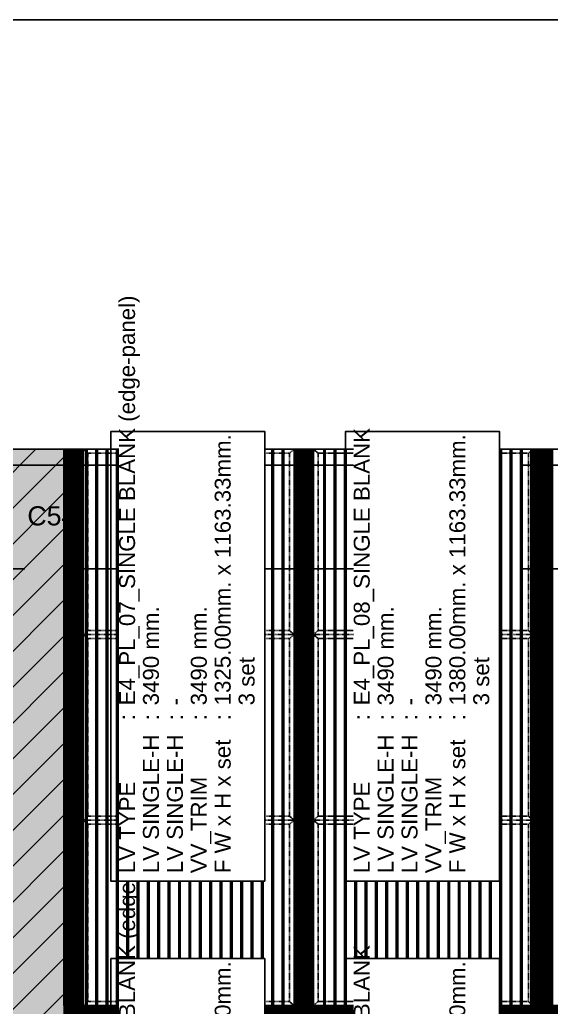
# Model space of a CAD drawing. Header units: millimetres. Extents: x -4391136 to -1798569, y -886572 to -291056.
# Drawn here: x -2365074 to -2361739, y -384490 to -378298 of the extents above; entities that cross this region are included whole.
import ezdxf
from ezdxf.enums import TextEntityAlignment as Align

# ---------------------------------------------------------------- set-up
doc = ezdxf.new("R2010")
doc.units = ezdxf.units.MM
doc.set_wipeout_variables(frame=1)
for name, pattern in [('ACM_Grid2', [9, 6, -1, 1, -1]), ('HIDDEN', [0.375, 0.25, -0.125]), ('HIDDEN2', [4.7625, 3.175, -1.5875]), ('TA_GL_005.00000', [13.75, 5, -1.25, 1.25, -1.25, 5]), ('TA_HL_001.00000', [6.5, 3.55, -2.95]), ('Xref-LOUVER-E1-E4$0$HIDDEN2', [4.7625, 3.175, -1.5875])]:
    doc.linetypes.add(name, pattern=pattern)
for name, color, linetype in [('000 - 0_SYM_DWG_GRIDLINE_MAIN_COLOR_251', 7, 'Continuous'), ('000 - CONCRETE_COL_HATCH_', 7, 'Continuous'), ('000 - CONCRETE_PRECAST_MAIN_COLOR_1', 7, 'Continuous'), ('000 - CONCRETE_PRECAST_WIPEOUT_', 7, 'Continuous'), ('010 - ASPG_EXTR_MAIN_COLOR_2', 7, 'Continuous'), ('010 - ASPG_EXTR_WIPEOUT_', 7, 'Continuous'), ('010 - ASPG_FRAMING_MAIN_COLOR_1', 7, 'Continuous'), ('010 - ASPG_FRAMING_SUB_COLOR_2', 7, 'Continuous'), ('_[-125x65x6x8', 7, 'Continuous'), ('_PLATE-SC', 7, 'Continuous'), ('_PP-Dim', 7, 'Continuous'), ('_SC -100x100x6x8', 7, 'Continuous'), ('_SC-D1', 7, 'Continuous'), ('G-ANNO-HATCH-G251', 7, 'Continuous'), ('Xref-E1-E4$0$E4_Ent2-CRD$0$_Beam', 7, 'Continuous'), ('Xref-E1-E4$0$E4_Ent2-CRD$0$_Col', 7, 'Continuous'), ('Xref-LOUVER-E1-E4$0$_PRECAST', 7, 'Xref-LOUVER-E1-E4$0$HIDDEN2')]:
    doc.layers.add(name, color=color, linetype=linetype)
for name, color, linetype, plot in [('000 - ESTIMATE_ASPG_MAIN_COLOR_6', 7, 'Continuous', False), ('000 - ESTIMATE_ASPG_TEXT_COLOR_1', 7, 'Continuous', False), ('000 - ESTIMATE_ASPG_WIPEOUT_', 7, 'Continuous', False), ('000_AREA_ASPG_AREA_HATCH_', 7, 'Continuous', False), ('000_AREA_ASPG_AREA_MAIN_COLOR_1', 7, 'Continuous', False)]:
    doc.layers.add(name, color=color, linetype=linetype, plot=plot)
doc.layers.add('ACM_Line_Grid Line _Existing__Lw2_', color=7, linetype='ACM_Grid2', lineweight=9)
doc.styles.add('_Arial', font='arial.ttf')
doc.styles.add('TA', font='', dxfattribs={"height": 4.5})
doc.styles.add('Xref-E1-E4$0$E4_Ent2-CRD$0$Arial', font='arial.ttf', dxfattribs={"height": 300})
doc.styles.get('TA').set_extended_font_data('Cordia New')

# ---------------------------------------------------------------- blocks, each defined once
blk = doc.blocks.new('*U2083')
at = {"layer": '000 - 0_SYM_DWG_GRIDLINE_MAIN_COLOR_251', "color": 7, "linetype": 'ByBlock', "ltscale": 5}
blk.add_line((20, 0), (-438.596, 0), dxfattribs=at)
at = {"color": 7, "style": 'TA', "flags": 1}
blk.add_attdef('LOCATION', (6, -6), '', height=4.5, rotation=270, dxfattribs=at)
blk = doc.blocks.new('W-1-PP17-ENT2_REV00_20260527-170750_ELEVATION_4_DIMS')
at = {"layer": '000 - 0_SYM_DWG_GRIDLINE_MAIN_COLOR_251', "color": 7, "linetype": 'TA_GL_005.00000', "xscale": 50, "yscale": 50, "zscale": 50, "rotation": 180}
for p in [(-1000, 114840), (-1000, 114740), (-1000, 114090)]:
    blk.add_blockref('*U2083', p, dxfattribs=at)
blk = doc.blocks.new('_PL-01')
at = {"layer": 'G-ANNO-HATCH-G251'}
h = blk.add_hatch(dxfattribs=at)
h.set_pattern_fill('AR-CONC', scale=0.05)
h.set_pattern_definition([(50, (-178564.836, -85577.109), (9.10923345, -0.79695428), [0.9525, -10.4775]), (355, (-178564.836, -85577.109), (-1.76217107, 9.55284226), [0.762, -8.3820292]), (100.4514447, (-178564.077, -85577.176), (7.34706235, 8.7558876), [0.80950044, -8.90451223]), (46.1842, (-178564.836, -85574.569), (13.55395204, -2.1021164), [1.42875, -15.71625]), (96.6355576, (-178563.706, -85574.744), (11.8702067, 12.3713062), [1.2142512, -13.3567804]), (351.184151, (-178564.836, -85574.57), (11.8702067, 12.3713062), [1.1429984, -12.5729866]), (21, (-178563.566, -85575.204), (7.58071956, -5.1132599), [0.9525, -10.4775]), (326, (-178563.566, -85575.204), (3.0901014, 9.2093983), [0.762, -8.382]), (71.451445, (-178562.934, -85575.63), (10.67082096, 4.09613844), [0.80950044, -8.9044969]), (37.5, (-178564.8358, -85577.1093), (0.15443016, 4.227751944), [0, -8.2804, 0, -8.509, 0, -8.41375]), (7.5, (-178564.836, -85577.1093), (3.34098313, 5.00902874), [0, -4.8514, 0, -8.0899, 0, -3.20675]), (327.5, (-178567.668, -85577.1093), (6.77952976, -0.2864372), [0, -3.175, 0, -9.906, 0, -13.1445]), (317.5, (-178568.938, -85577.1093), (7.40645907, 1.27132455), [0, -4.1275, 0, -6.5786, 0, -9.3345])])
h.paths.add_polyline_path([(70, 0), (-70, 0), (-70, -10), (70, -10)])
h = blk.add_hatch(dxfattribs=at)
h.set_pattern_fill('ANSI32', scale=0.5, angle=90)
h.set_pattern_definition([(135, (-178371.5467, -85577.1093), (-3.36759605, -3.36759605), []), (135, (-178371.5467, -85574.8643), (-3.36759605, -3.36759605), [])])
h.paths.add_polyline_path([(70, -10), (-70, -10), (-70, -20), (70, -20)])
at = {"color": 7}
for points in [[(-70, 0), (70, 0), (70, -10), (-70, -10)], [(-70, -10), (70, -10), (70, -20), (-70, -20)]]:
    blk.add_lwpolyline(points, close=True, dxfattribs=at)
at = {"layer": 'ACM_Line_Grid Line _Existing__Lw2_', "color": 7, "lineweight": 20}
blk.add_line((0, 0), (0, -20), dxfattribs=at)
blk = doc.blocks.new('_SC-D1')
at = {"color": 7}
blk.add_line((3, -36), (-3, -36), dxfattribs=at)
for points in [[(-50, 0), (50, 0), (50, -6), (-50, -6)], [(-3, -6), (3, -6), (3, -106), (-3, -106)]]:
    blk.add_lwpolyline(points, close=True, dxfattribs=at)
blk = doc.blocks.new('*U1479')
at = {"color": 7, "linetype": 'HIDDEN2', "ltscale": 0.5}
blk.add_line((-6944.3, -26.5), (-12579.3, -26.5), dxfattribs=at)
at = {"color": 7}
blk.add_lwpolyline([(-6944.3, 32.5), (-12579.3, 32.5), (-12579.3, -32.5), (-6944.3, -32.5)], close=True, dxfattribs=at)
blk = doc.blocks.new('*U1480')
at = {"color": 7, "linetype": 'HIDDEN2', "ltscale": 0.5}
blk.add_line((-6944.3, -26.5), (-12579.3, -26.5), dxfattribs=at)
at = {"color": 7}
blk.add_lwpolyline([(-6944.3, 32.5), (-12579.3, 32.5), (-12579.3, -32.5), (-6944.3, -32.5)], close=True, dxfattribs=at)
blk = doc.blocks.new('*U1463')
at = {"color": 7}
for p, q in [((-3, 1660.5), (-63, 1660.5)), ((-57.9, 1655.5), (-50, 1655.5)), ((-50, 205.5), (-50, 1655.5)), ((-50, 1655.5), (50, 1655.5)), ((-24.8, 1632.1), (-24.8, 1618.8)), ((-24.8, 1632.1), (-23.6, 1630.8)), ((-24.8, 1618.8), (-23.6, 1620.1)), ((-22.4, 1632.1), (-23.6, 1630.8)), ((-23.6, 1630.8), (-23.6, 1620.1)), ((-23.6, 1620.1), (-22.4, 1618.8)), ((-22.4, 1632.1), (-21.2, 1630.8)), ((-22.4, 1632.1), (-22.4, 1618.8)), ((-22.4, 1618.8), (-21.2, 1620.1)), ((-20, 1632.1), (-21.2, 1630.8)), ((-21.2, 1630.8), (-21.2, 1620.1)), ((-21.2, 1620.1), (-20, 1618.8)), ((-20, 1632.1), (-18.8, 1630.8)), ((-20, 1632.1), (-20, 1618.8)), ((-20, 1618.8), (-18.8, 1620.2)), ((-17.6, 1636.3), (-18.8, 1635.5)), ((-18.8, 1635.5), (-18.8, 1615.5)), ((-17.6, 1614.7), (-18.8, 1615.5)), ((-17.6, 1636.3), (-11, 1636.3)), ((-17.6, 1629.1), (-11, 1629.1)), ((-17.6, 1621.9), (-11, 1621.9)), ((-17.6, 1614.7), (-11, 1614.7)), ((-11, 1636.3), (-9.8, 1635.5)), ((-11, 1614.7), (-9.8, 1615.5)), ((-9.8, 1639), (-9.8, 1612)), ((-9.8, 1639), (-8, 1639)), ((-9.8, 1612), (-8, 1612)), ((-8, 1639), (-8, 1612)), ((-3, 1655.5), (-3, 1660.5)), ((4, 1612), (4, 1639)), ((5.8, 1639), (4, 1639)), ((5.8, 1612), (4, 1612)), ((5.8, 1612), (5.8, 1639)), ((7, 1636.3), (5.8, 1635.5)), ((7, 1614.7), (5.8, 1615.5)), ((13.6, 1636.3), (7, 1636.3)), ((13.6, 1629.1), (7, 1629.1)), ((13.6, 1621.9), (7, 1621.9)), ((13.6, 1614.7), (7, 1614.7)), ((13.6, 1636.3), (14.8, 1635.5)), ((13.6, 1614.7), (14.8, 1615.5)), ((14.8, 1615.5), (14.8, 1635.5)), ((22.6, 1636.3), (16, 1636.3)), ((22.6, 1629.1), (16, 1629.1)), ((22.6, 1621.9), (16, 1621.9)), ((22.6, 1614.7), (16, 1614.7)), ((22.6, 1636.3), (23.8, 1635.5)), ((22.6, 1614.7), (23.8, 1615.5)), ((23.8, 1615.5), (23.8, 1635.5)), ((25, 1632.1), (23.8, 1630.8)), ((25, 1618.8), (23.8, 1620.2)), ((26.2, 1630.8), (25, 1632.1)), ((25, 1618.8), (25, 1632.1)), ((25, 1618.8), (26.2, 1620.2)), ((27.4, 1632.1), (26.2, 1630.8)), ((26.2, 1620.2), (26.2, 1630.8)), ((27.4, 1618.8), (26.2, 1620.2)), ((28.6, 1630.8), (27.4, 1632.1)), ((27.4, 1618.8), (27.4, 1632.1)), ((27.4, 1618.8), (28.6, 1620.2)), ((29.8, 1632.1), (28.6, 1630.8)), ((28.6, 1630.8), (28.6, 1620.2)), ((29.8, 1618.8), (28.6, 1620.2)), ((29.8, 1618.8), (29.8, 1632.1)), ((50, 1655.5), (50, 205.5)), ((-9.8, 222), (-9.8, 249)), ((-9.8, 249), (-8, 249)), ((-8, 222), (-8, 249)), ((4, 249), (4, 222)), ((5.8, 249), (4, 249)), ((5.8, 249), (5.8, 222)), ((-3, 200.5), (-63, 200.5)), ((-57.9, 205.5), (-50, 205.5)), ((-50, 205.5), (50, 205.5)), ((-24.8, 228.8), (-24.8, 242.1)), ((-24.8, 242.1), (-23.6, 240.8)), ((-24.8, 228.8), (-23.6, 230.2)), ((-23.6, 240.8), (-22.4, 242.1)), ((-23.6, 230.2), (-23.6, 240.8)), ((-22.4, 228.8), (-23.6, 230.2)), ((-22.4, 242.1), (-21.2, 240.8)), ((-22.4, 228.8), (-22.4, 242.1)), ((-22.4, 228.8), (-21.2, 230.2)), ((-21.2, 240.8), (-20, 242.1)), ((-21.2, 230.2), (-21.2, 240.8)), ((-20, 228.8), (-21.2, 230.2)), ((-20, 242.1), (-18.8, 240.8)), ((-20, 228.8), (-20, 242.1)), ((-20, 228.8), (-18.8, 230.2)), ((-17.6, 246.3), (-18.8, 245.5)), ((-18.8, 225.5), (-18.8, 245.5)), ((-17.6, 224.7), (-18.8, 225.5)), ((-17.6, 246.3), (-11, 246.3)), ((-17.6, 239.1), (-11, 239.1)), ((-17.6, 231.9), (-11, 231.9)), ((-17.6, 224.7), (-11, 224.7)), ((-11, 246.3), (-9.8, 245.5)), ((-11, 224.7), (-9.8, 225.5)), ((-9.8, 222), (-8, 222)), ((-3, 205.5), (-3, 200.5)), ((5.8, 222), (4, 222)), ((7, 246.3), (5.8, 245.5)), ((7, 224.7), (5.8, 225.5)), ((13.6, 246.3), (7, 246.3)), ((13.6, 239.1), (7, 239.1)), ((13.6, 231.9), (7, 231.9)), ((13.6, 224.7), (7, 224.7)), ((13.6, 246.3), (14.8, 245.5)), ((13.6, 224.7), (14.8, 225.5)), ((14.8, 245.5), (14.8, 225.5)), ((22.6, 246.3), (16, 246.3)), ((22.6, 239.1), (16, 239.1)), ((22.6, 231.9), (16, 231.9)), ((22.6, 224.7), (16, 224.7)), ((22.6, 246.3), (23.8, 245.5)), ((22.6, 224.7), (23.8, 225.5)), ((23.8, 245.5), (23.8, 225.5)), ((25, 242.1), (23.8, 240.8)), ((25, 228.8), (23.8, 230.2)), ((25, 242.1), (26.2, 240.8)), ((25, 242.1), (25, 228.8)), ((26.2, 230.1), (25, 228.8)), ((27.4, 242.1), (26.2, 240.8)), ((26.2, 240.8), (26.2, 230.1)), ((27.4, 228.8), (26.2, 230.1)), ((27.4, 242.1), (28.6, 240.8)), ((27.4, 242.1), (27.4, 228.8)), ((28.6, 230.1), (27.4, 228.8)), ((29.8, 242.1), (28.6, 240.8)), ((28.6, 230.1), (28.6, 240.8)), ((29.8, 228.8), (28.6, 230.1)), ((29.8, 242.1), (29.8, 228.8))]:
    blk.add_line(p, q, dxfattribs=at)
at = {"color": 7, "linetype": 'HIDDEN'}
for p, q in [((-8, 1650.5), (-8, 1605.6)), ((-3, 1655.5), (-3, 205.5)), ((3, 205.5), (3, 1655.5)), ((-8, 210.5), (-8, 255.3))]:
    blk.add_line(p, q, dxfattribs=at)
at = {"color": 7}
for points in [[(-17.6, 1636.3, 0.325), (-17.6, 1629.1, 0.325), (-17.6, 1621.9, 0.325), (-17.6, 1614.7, 0.325)], [(-11, 1636.3, -0.325), (-11, 1629.1, -0.325), (-11, 1621.9, -0.325), (-11, 1614.7, -0.325)], [(7, 1614.7, -0.325), (7, 1621.9, -0.325), (7, 1629.1, -0.325), (7, 1636.3, -0.325)], [(13.6, 1614.7, 0.325), (13.6, 1621.9, 0.325), (13.6, 1629.1, 0.325), (13.6, 1636.3, 0.325)], [(22.6, 1614.7, 0.325), (22.6, 1621.9, 0.325), (22.6, 1629.1, 0.325), (22.6, 1636.3, 0.325)], [(-17.6, 224.7, -0.325), (-17.6, 231.9, -0.325), (-17.6, 239.1, -0.325), (-17.6, 246.3, -0.325)], [(-11, 224.7, 0.325), (-11, 231.9, 0.325), (-11, 239.1, 0.325), (-11, 246.3, 0.325)], [(7, 246.3, 0.325), (7, 239.1, 0.325), (7, 231.9, 0.325), (7, 224.7, 0.325)], [(13.6, 246.3, -0.325), (13.6, 239.1, -0.325), (13.6, 231.9, -0.325), (13.6, 224.7, -0.325)], [(22.6, 246.3, -0.325), (22.6, 239.1, -0.325), (22.6, 231.9, -0.325), (22.6, 224.7, -0.325)]]:
    blk.add_lwpolyline(points, format="xyb", dxfattribs=at)
for points in [[(16, 1636.3, 0.325), (16, 1629.1, 0.325), (16, 1621.9, 0.325), (16, 1614.7), (14.8, 1615.5), (14.8, 1635.5)], [(16, 224.7, -0.325), (16, 231.9, -0.325), (16, 239.1, -0.325), (16, 246.3), (14.8, 245.5), (14.8, 225.5)]]:
    blk.add_lwpolyline(points, format="xyb", close=True, dxfattribs=at)
for centre, radius, start, end in [((-57.2, 1661.4), 5.91, 188.47924, 263.15021), ((-18.3, 1625.5), 9.29, 134.32225, 225.67775), ((71.5, 1621.4), 47.7, 178.49035, 181.50965), ((23.3, 1625.5), 9.29, 314.32225, 45.67775), ((-57.2, 199.6), 5.91, 96.84979, 171.52076), ((-18.3, 235.5), 9.29, 134.32225, 225.67775), ((71.5, 239.5), 47.7, 178.49035, 181.50965), ((23.3, 235.5), 9.29, 314.32225, 45.67775)]:
    blk.add_arc(centre, radius, start, end, dxfattribs=at)
at = {"color": 7, "linetype": 'HIDDEN'}
for centre, radius, start, end in [((-13, 1650.5), 5, 0, 90), ((-2.1, 1606.3), 5.91, 186.84979, 261.52076), ((-2.1, 254.6), 5.91, 98.47924, 173.15021), ((-13, 210.5), 5, 270, 0)]:
    blk.add_arc(centre, radius, start, end, dxfattribs=at)
at = {"layer": 'Defpoints', "color": 7}
blk.add_line((0, 1660.5), (0, 200.5), dxfattribs=at)
blk = doc.blocks.new('W-1-PP17-ENT2_REV00_20260527-170750_ELEVATION_4_ST')
at = {"layer": 'Xref-E1-E4$0$E4_Ent2-CRD$0$_Beam', "color": 7, "linetype": 'HIDDEN2'}
blk.add_line((10100, 114740), (10700, 114740), dxfattribs=at)
at = {"layer": 'Xref-E1-E4$0$E4_Ent2-CRD$0$_Beam', "color": 7, "linetype": 'HIDDEN2', "lineweight": -3}
for p, q in [((10700, 114090), (16422.3, 114090)), ((10700, 112840), (16435, 112840))]:
    blk.add_line(p, q, dxfattribs=at)
at = {"layer": 'Xref-E1-E4$0$E4_Ent2-CRD$0$_Col', "color": 7, "linetype": 'HIDDEN2', "lineweight": -3}
blk.add_lwpolyline([(10700, 114740), (10700, 106089)], dxfattribs=at)
at = {"layer": 'Xref-LOUVER-E1-E4$0$_PRECAST', "color": 7}
blk.add_line((10434.5, 114840), (5934.5, 114840), dxfattribs=at)
blk.add_lwpolyline([(10434.5, 102290), (10434.5, 114840)], dxfattribs=at)
at = {"layer": '_[-125x65x6x8', "color": 7}
for name, p in [('*U1479', (23329.3, 112440)), ('*U1480', (23329.3, 111740))]:
    blk.add_blockref(name, p, dxfattribs=at)
at = {"layer": '_PLATE-SC', "color": 7}
blk.add_blockref('_PL-01', (11000, 112840), dxfattribs=at)
at = {"layer": '_PLATE-SC', "color": 7, "xscale": -1, "rotation": 180}
blk.add_blockref('_PL-01', (11000, 111340), dxfattribs=at)
at = {"layer": '_SC -100x100x6x8', "color": 7}
blk.add_blockref('*U1463', (11000, 111159.5), dxfattribs=at)
at = {"layer": '_SC-D1', "color": 7}
for p in [(11000, 112407.5), (11000, 111707.5)]:
    blk.add_blockref('_SC-D1', p, dxfattribs=at)
at = {"layer": 'Defpoints', "color": 7, "lineweight": -3, "style": 'Xref-E1-E4$0$E4_Ent2-CRD$0$Arial'}
for s, p in [('C54', (10358, 114421.5)), ('B71', (13185.3, 113453.9))]:
    blk.add_text(s, height=120, dxfattribs=at).set_placement(p, align=Align.MIDDLE_CENTER)
blk = doc.blocks.new('A$Cbc3bdfda')
at = {"layer": '_PP-Dim', "color": 7}
blk.add_lwpolyline([(0, -400), (775, -400), (775, 0), (0, 0)], close=True, dxfattribs=at)
blk = doc.blocks.new('W-1-PP17-ENT2_REV00_20260527-170750_ELEVATION_4_PRECAST')
at = {"color": 7}
blk.add_wipeout([(11604.5, 6000), (11604.5, 3000), (13104.5, 3000), (14604.5, 3000), (14604.5, 0), (13104.5, 0), (11604.5, 0), (10104.5, 0), (8604.5, 0), (7104.5, 0), (5604.5, 0), (4104.5, 0), (2604.5, 0), (1104.5, 0), (0, 0), (0, 3000), (0, 6000), (0, 9000), (0, 12550), (1104.5, 12550), (2604.5, 12550), (4104.5, 12550), (4104.5, 9000), (4104.5, 6000), (4104.5, 3000), (5604.5, 3000), (7104.5, 3000), (7104.5, 6000), (7104.5, 9000), (7104.5, 12550), (8604.5, 12550), (10104.5, 12550), (11604.5, 12550), (11604.5, 9000)], dxfattribs=at).dxf.layer = '000 - CONCRETE_PRECAST_WIPEOUT_'
at = {"layer": '000 - CONCRETE_COL_HATCH_'}
h = blk.add_hatch(dxfattribs=at)
h.set_pattern_fill('AR-CONC', scale=0.05)
h.set_pattern_definition([(50, (0, 0), (455.462, -39.848), [47.625, -523.875]), (355, (0, 0), (-88.109, 477.642), [38.1, -419.101]), (100.4514, (37.96, -3.3), (367.353, 437.794), [40.475, -445.226]), (46.1842, (0, 127), (677.698, -105.106), [71.437, -785.812]), (96.6356, (56.5, 118.24), (593.51, 618.565), [60.713, -667.84]), (351.184, (0, 127), (593.51, 618.565), [57.15, -628.65]), (21, (63.5, 95.25), (379.036, -255.663), [47.625, -523.875]), (326, (63.5, 95.25), (154.505, 460.47), [38.1, -419.1]), (71.4514, (95.1, 73.94), (533.541, 204.807), [40.475, -445.225]), (37.5, (0, 0), (7.7215, 211.3876), [0, -414.02, 0, -425.45, 0, -420.6875]), (7.5, (0, 0), (167.0492, 250.4514), [0, -242.57, 0, -404.495, 0, -160.3375]), (327.5, (-141.6, 0), (338.9765, -14.3219), [0, -158.75, 0, -495.3, 0, -657.225]), (317.5, (-205.1, 0), (370.323, 63.5662), [0, -206.375, 0, -328.93, 0, -466.725])])
h.paths.add_polyline_path([(1104.5, 12550), (0, 12550), (0, 9000), (1104.5, 9000)])
h.paths.add_polyline_path([(2604.5, 12550), (1104.5, 12550), (1104.5, 9000), (2604.5, 9000)])
h.paths.add_polyline_path([(4104.5, 12550), (2604.5, 12550), (2604.5, 9000), (4104.5, 9000)])
h.paths.add_polyline_path([(8604.5, 12550), (7104.5, 12550), (7104.5, 9000), (8604.5, 9000)])
h.paths.add_polyline_path([(10104.5, 12550), (8604.5, 12550), (8604.5, 9000), (10104.5, 9000)])
h.paths.add_polyline_path([(11604.5, 12550), (10104.5, 12550), (10104.5, 9000), (11604.5, 9000)])
h.paths.add_polyline_path([(11604.5, 9000), (10104.5, 9000), (10104.5, 6000), (11604.5, 6000)])
h.paths.add_polyline_path([(10104.5, 9000), (8604.5, 9000), (8604.5, 6000), (10104.5, 6000)])
h.paths.add_polyline_path([(8604.5, 9000), (7104.5, 9000), (7104.5, 6000), (8604.5, 6000)])
h.paths.add_polyline_path([(4104.5, 9000), (2604.5, 9000), (2604.5, 6000), (4104.5, 6000)])
h.paths.add_polyline_path([(2604.5, 9000), (1104.5, 9000), (1104.5, 6000), (2604.5, 6000)])
h.paths.add_polyline_path([(1104.5, 9000), (0, 9000), (0, 6000), (1104.5, 6000)])
h.paths.add_polyline_path([(2604.5, 6000), (1104.5, 6000), (1104.5, 3000), (2604.5, 3000)])
h.paths.add_polyline_path([(1104.5, 6000), (0, 6000), (0, 3000), (1104.5, 3000)])
h.paths.add_polyline_path([(4104.5, 6000), (2604.5, 6000), (2604.5, 3000), (4104.5, 3000)])
h.paths.add_polyline_path([(1104.5, 3000), (0, 3000), (0, 0), (1104.5, 0)])
h.paths.add_polyline_path([(2604.5, 3000), (1104.5, 3000), (1104.5, 0), (2604.5, 0)])
h.paths.add_polyline_path([(4104.5, 3000), (2604.5, 3000), (2604.5, 0), (4104.5, 0)])
h.paths.add_polyline_path([(5604.5, 3000), (4104.5, 3000), (4104.5, 0), (5604.5, 0)])
h.paths.add_polyline_path([(7104.5, 3000), (5604.5, 3000), (5604.5, 0), (7104.5, 0)])
h.paths.add_polyline_path([(8604.5, 3000), (7104.5, 3000), (7104.5, 0), (8604.5, 0)])
h.paths.add_polyline_path([(8604.5, 6000), (7104.5, 6000), (7104.5, 3000), (8604.5, 3000)])
h.paths.add_polyline_path([(10104.5, 6000), (8604.5, 6000), (8604.5, 3000), (10104.5, 3000)])
h.paths.add_polyline_path([(10104.5, 3000), (8604.5, 3000), (8604.5, 0), (10104.5, 0)])
h.paths.add_polyline_path([(11604.5, 6000), (10104.5, 6000), (10104.5, 3000), (11604.5, 3000)])
h.paths.add_polyline_path([(11604.5, 3000), (10104.5, 3000), (10104.5, 0), (11604.5, 0)])
h.paths.add_polyline_path([(13104.5, 3000), (11604.5, 3000), (11604.5, 0), (13104.5, 0)])
h.paths.add_polyline_path([(14604.5, 3000), (13104.5, 3000), (13104.5, 0), (14604.5, 0)])
h = blk.add_hatch(dxfattribs=at)
h.set_pattern_fill('ANSI31')
h.set_pattern_definition([(45, (-116343937.08, -24509573.39), (-112.25320151, 112.25320151), [])])
h.paths.add_polyline_path([(1104.5, 12550), (0, 12550), (0, 9000), (1104.5, 9000)])
h.paths.add_polyline_path([(2604.5, 12550), (1104.5, 12550), (1104.5, 9000), (2604.5, 9000)])
h.paths.add_polyline_path([(4104.5, 12550), (2604.5, 12550), (2604.5, 9000), (4104.5, 9000)])
h.paths.add_polyline_path([(8604.5, 12550), (7104.5, 12550), (7104.5, 9000), (8604.5, 9000)])
h.paths.add_polyline_path([(10104.5, 12550), (8604.5, 12550), (8604.5, 9000), (10104.5, 9000)])
h.paths.add_polyline_path([(11604.5, 12550), (10104.5, 12550), (10104.5, 9000), (11604.5, 9000)])
h.paths.add_polyline_path([(11604.5, 9000), (10104.5, 9000), (10104.5, 6000), (11604.5, 6000)])
h.paths.add_polyline_path([(10104.5, 9000), (8604.5, 9000), (8604.5, 6000), (10104.5, 6000)])
h.paths.add_polyline_path([(8604.5, 9000), (7104.5, 9000), (7104.5, 6000), (8604.5, 6000)])
h.paths.add_polyline_path([(4104.5, 9000), (2604.5, 9000), (2604.5, 6000), (4104.5, 6000)])
h.paths.add_polyline_path([(2604.5, 9000), (1104.5, 9000), (1104.5, 6000), (2604.5, 6000)])
h.paths.add_polyline_path([(1104.5, 9000), (0, 9000), (0, 6000), (1104.5, 6000)])
h.paths.add_polyline_path([(2604.5, 6000), (1104.5, 6000), (1104.5, 3000), (2604.5, 3000)])
h.paths.add_polyline_path([(1104.5, 6000), (0, 6000), (0, 3000), (1104.5, 3000)])
h.paths.add_polyline_path([(4104.5, 6000), (2604.5, 6000), (2604.5, 3000), (4104.5, 3000)])
h.paths.add_polyline_path([(1104.5, 3000), (0, 3000), (0, 0), (1104.5, 0)])
h.paths.add_polyline_path([(2604.5, 3000), (1104.5, 3000), (1104.5, 0), (2604.5, 0)])
h.paths.add_polyline_path([(4104.5, 3000), (2604.5, 3000), (2604.5, 0), (4104.5, 0)])
h.paths.add_polyline_path([(5604.5, 3000), (4104.5, 3000), (4104.5, 0), (5604.5, 0)])
h.paths.add_polyline_path([(7104.5, 3000), (5604.5, 3000), (5604.5, 0), (7104.5, 0)])
h.paths.add_polyline_path([(8604.5, 3000), (7104.5, 3000), (7104.5, 0), (8604.5, 0)])
h.paths.add_polyline_path([(8604.5, 6000), (7104.5, 6000), (7104.5, 3000), (8604.5, 3000)])
h.paths.add_polyline_path([(10104.5, 6000), (8604.5, 6000), (8604.5, 3000), (10104.5, 3000)])
h.paths.add_polyline_path([(10104.5, 3000), (8604.5, 3000), (8604.5, 0), (10104.5, 0)])
h.paths.add_polyline_path([(11604.5, 6000), (10104.5, 6000), (10104.5, 3000), (11604.5, 3000)])
h.paths.add_polyline_path([(11604.5, 3000), (10104.5, 3000), (10104.5, 0), (11604.5, 0)])
h.paths.add_polyline_path([(13104.5, 3000), (11604.5, 3000), (11604.5, 0), (13104.5, 0)])
h.paths.add_polyline_path([(14604.5, 3000), (13104.5, 3000), (13104.5, 0), (14604.5, 0)])
at = {"layer": '000 - CONCRETE_PRECAST_MAIN_COLOR_1', "color": 7}
blk.add_lwpolyline([(11604.5, 12550), (10104.5, 12550), (10104.5, 9000), (11604.5, 9000)], close=True, dxfattribs=at)
blk = doc.blocks.new('*U2044')
at = {"color": 7}
blk.add_wipeout([(50, 0), (1450, 0), (1450, 3490), (50, 3490)], dxfattribs=at).dxf.layer = '010 - ASPG_EXTR_WIPEOUT_'
at = {"layer": '010 - ASPG_EXTR_MAIN_COLOR_2', "color": 7}
for points in [[(125, 0), (135.2, 0), (135.2, 3490), (125, 3490)], [(190, 0), (200.2, 0), (200.2, 3490), (190, 3490)], [(255, 0), (265.2, 0), (265.2, 3490), (255, 3490)], [(320, 0), (330.2, 0), (330.2, 3490), (320, 3490)], [(385, 0), (395.2, 0), (395.2, 3490), (385, 3490)], [(450, 0), (460.2, 0), (460.2, 3490), (450, 3490)], [(515, 0), (525.2, 0), (525.2, 3490), (515, 3490)], [(580, 0), (590.2, 0), (590.2, 3490), (580, 3490)], [(645, 0), (655.2, 0), (655.2, 3490), (645, 3490)], [(710, 0), (720.2, 0), (720.2, 3490), (710, 3490)], [(775, 0), (785.2, 0), (785.2, 3490), (775, 3490)], [(840, 0), (850.2, 0), (850.2, 3490), (840, 3490)], [(905, 0), (915.2, 0), (915.2, 3490), (905, 3490)], [(970, 0), (980.2, 0), (980.2, 3490), (970, 3490)], [(1035, 0), (1045.2, 0), (1045.2, 3490), (1035, 3490)], [(1100, 0), (1110.2, 0), (1110.2, 3490), (1100, 3490)], [(1165, 0), (1175.2, 0), (1175.2, 3490), (1165, 3490)], [(1230, 0), (1240.2, 0), (1240.2, 3490), (1230, 3490)], [(1295, 0), (1305.2, 0), (1305.2, 3490), (1295, 3490)], [(1360, 0), (1370.2, 0), (1370.2, 3490), (1360, 3490)]]:
    blk.add_lwpolyline(points, close=True, dxfattribs=at)
at = {"layer": '010 - ASPG_FRAMING_SUB_COLOR_2', "color": 7}
blk.add_lwpolyline([(50, 0), (1450, 0), (1450, 3490), (50, 3490)], close=True, dxfattribs=at)
at = {"color": 7}
for points in [[(-50, 0), (50, 0), (50, 3490), (-50, 3490)], [(1450, 0), (1550, 0), (1550, 3490), (1450, 3490)]]:
    blk.add_wipeout(points, dxfattribs=at).dxf.layer = '010 - ASPG_EXTR_WIPEOUT_'
at = {"layer": '010 - ASPG_EXTR_MAIN_COLOR_2', "color": 7}
blk.add_lwpolyline([(1425, 0), (1435.2, 0), (1435.2, 3490), (1425, 3490)], close=True, dxfattribs=at)
at = {"layer": '010 - ASPG_FRAMING_MAIN_COLOR_1', "color": 7}
for points in [[(-50, 0), (-40, 0), (-40, 3490), (-50, 3490)], [(40, 0), (50, 0), (50, 3490), (40, 3490)], [(1450, 0), (1460, 0), (1460, 3490), (1450, 3490)], [(1540, 0), (1550, 0), (1550, 3490), (1540, 3490)]]:
    blk.add_lwpolyline(points, close=True, dxfattribs=at)
at = {"layer": '010 - ASPG_FRAMING_SUB_COLOR_2', "color": 7}
for points in [[(-50, 0), (50, 0), (50, 3490), (-50, 3490)], [(1450, 0), (1550, 0), (1550, 3490), (1450, 3490)]]:
    blk.add_lwpolyline(points, close=True, dxfattribs=at)
blk = doc.blocks.new('*U2043')
at = {"color": 7}
blk.add_wipeout([(50, 0), (1395, 0), (1395, 3490), (50, 3490)], dxfattribs=at).dxf.layer = '010 - ASPG_EXTR_WIPEOUT_'
at = {"layer": '010 - ASPG_EXTR_MAIN_COLOR_2', "color": 7}
for points in [[(125, 0), (135.2, 0), (135.2, 3490), (125, 3490)], [(190, 0), (200.2, 0), (200.2, 3490), (190, 3490)], [(255, 0), (265.2, 0), (265.2, 3490), (255, 3490)], [(320, 0), (330.2, 0), (330.2, 3490), (320, 3490)], [(385, 0), (395.2, 0), (395.2, 3490), (385, 3490)], [(450, 0), (460.2, 0), (460.2, 3490), (450, 3490)], [(515, 0), (525.2, 0), (525.2, 3490), (515, 3490)], [(580, 0), (590.2, 0), (590.2, 3490), (580, 3490)], [(645, 0), (655.2, 0), (655.2, 3490), (645, 3490)], [(710, 0), (720.2, 0), (720.2, 3490), (710, 3490)], [(775, 0), (785.2, 0), (785.2, 3490), (775, 3490)], [(840, 0), (850.2, 0), (850.2, 3490), (840, 3490)], [(905, 0), (915.2, 0), (915.2, 3490), (905, 3490)], [(970, 0), (980.2, 0), (980.2, 3490), (970, 3490)], [(1035, 0), (1045.2, 0), (1045.2, 3490), (1035, 3490)], [(1100, 0), (1110.2, 0), (1110.2, 3490), (1100, 3490)], [(1165, 0), (1175.2, 0), (1175.2, 3490), (1165, 3490)], [(1230, 0), (1240.2, 0), (1240.2, 3490), (1230, 3490)], [(1295, 0), (1305.2, 0), (1305.2, 3490), (1295, 3490)]]:
    blk.add_lwpolyline(points, close=True, dxfattribs=at)
at = {"layer": '010 - ASPG_FRAMING_SUB_COLOR_2', "color": 7}
blk.add_lwpolyline([(50, 0), (1395, 0), (1395, 3490), (50, 3490)], close=True, dxfattribs=at)
at = {"color": 7}
for points in [[(-50, 0), (50, 0), (50, 3490), (-50, 3490)], [(1395, 0), (1495, 0), (1495, 3490), (1395, 3490)]]:
    blk.add_wipeout(points, dxfattribs=at).dxf.layer = '010 - ASPG_EXTR_WIPEOUT_'
at = {"layer": '010 - ASPG_EXTR_MAIN_COLOR_2', "color": 7}
blk.add_lwpolyline([(1360, 0), (1370.2, 0), (1370.2, 3490), (1360, 3490)], close=True, dxfattribs=at)
at = {"layer": '010 - ASPG_FRAMING_MAIN_COLOR_1', "color": 7}
for points in [[(-50, 0), (-40, 0), (-40, 3490), (-50, 3490)], [(40, 0), (50, 0), (50, 3490), (40, 3490)], [(1395, 0), (1405, 0), (1405, 3490), (1395, 3490)], [(1485, 0), (1495, 0), (1495, 3490), (1485, 3490)]]:
    blk.add_lwpolyline(points, close=True, dxfattribs=at)
at = {"layer": '010 - ASPG_FRAMING_SUB_COLOR_2', "color": 7}
for points in [[(-50, 0), (50, 0), (50, 3490), (-50, 3490)], [(1395, 0), (1495, 0), (1495, 3490), (1395, 3490)]]:
    blk.add_lwpolyline(points, close=True, dxfattribs=at)
blk = doc.blocks.new('*U2397')
at = {"layer": '010 - ASPG_FRAMING_MAIN_COLOR_1', "color": 7, "linetype": 'ByBlock'}
for points in [[(0, 0), (0, 1325), (25, 1295), (25, 30), (0, 0)], [(1163.3, 1325), (0, 1325), (25, 1295), (1138.3, 1295)], [(1163.3, 0), (1163.3, 1325), (1138.3, 1295), (1138.3, 30), (1163.3, 0)], [(25, 30), (1138.3, 30), (1163.3, 0), (0, 0), (25, 30)]]:
    blk.add_lwpolyline(points, close=True, dxfattribs=at)
blk = doc.blocks.new('*U2376')
at = {"layer": '010 - ASPG_FRAMING_MAIN_COLOR_1', "color": 7, "linetype": 'ByBlock'}
for points in [[(0, 0), (0, 1380), (25, 1350), (25, 30), (0, 0)], [(1163.3, 1380), (0, 1380), (25, 1350), (1138.3, 1350)], [(1163.3, 0), (1163.3, 1380), (1138.3, 1350), (1138.3, 30), (1163.3, 0)], [(25, 30), (1138.3, 30), (1163.3, 0), (0, 0), (25, 30)]]:
    blk.add_lwpolyline(points, close=True, dxfattribs=at)
blk = doc.blocks.new('A$Cd3cf6656')
at = {"color": 7}
blk.add_wipeout([(-964.7, -457.4), (1855.6, -457.4), (1855.6, 457.4), (-964.7, 457.4)], dxfattribs=at).dxf.layer = '000 - ESTIMATE_ASPG_WIPEOUT_'
at = {"layer": '000 - ESTIMATE_ASPG_MAIN_COLOR_6', "color": 7}
blk.add_lwpolyline([(-964.7, -457.4), (1855.6, -457.4), (1855.6, 507.4), (-964.7, 507.4)], close=True, dxfattribs=at)
at = {"layer": '000 - ESTIMATE_ASPG_TEXT_COLOR_1', "color": 7, "style": '_Arial'}
for s, p in [('LV TYPE', (-914.7, 356.5)), (':', (45, 356.5)), ('LV SINGLE-H', (-914.7, 206.5)), (':', (45, 206.5)), ('LV SINGLE-H', (-914.7, 56.5)), (':', (45, 56.5)), ('VV_TRIM', (-914.7, -93.5)), (':', (45, -93.5)), ('F W x H x set', (-914.7, -243.5)), (':', (45, -243.5))]:
    blk.add_text(s, height=100, dxfattribs=at).set_placement(p)
for tag, p in [('LV_TYPE_VAL', (138.1, 356.5)), ('LV_SIN-H_VAL', (138.1, 206.5)), ('LV_DOU-H_VAL', (138.1, 56.5)), ('V-TRIM_VAL', (138.1, -93.5)), ('FRAME_VAL', (138.1, -243.5)), ('FRAME_SET', (138.1, -393.5))]:
    blk.add_attdef(tag, p, '', height=100, dxfattribs=at)
blk = doc.blocks.new('*U2672')
at = {"layer": '000_AREA_ASPG_AREA_HATCH_', "transparency": 33554539}
h = blk.add_hatch(dxfattribs=at)
h.set_pattern_fill('ANSI31')
h.set_pattern_definition([(45, (-24.4354, 3464.1105), (-2.245064, 2.245064), [])])
h.paths.add_polyline_path([(-60, 0), (60, 0), (60, 3490), (-60, 3490)])
at = {"layer": '000_AREA_ASPG_AREA_MAIN_COLOR_1', "color": 7}
blk.add_lwpolyline([(-60, 0), (60, 0), (60, 3490), (-60, 3490)], close=True, dxfattribs=at)
blk = doc.blocks.new('*U2680')
at = {"layer": '000_AREA_ASPG_AREA_HATCH_', "transparency": 33554539}
h = blk.add_hatch(dxfattribs=at)
h.set_pattern_fill('ANSI31')
h.set_pattern_definition([(45, (-24.4354, 9453.3434), (-2.245064, 2.245064), [])])
h.paths.add_polyline_path([(-60, 0), (60, 0), (60, 9479.2), (-60, 9479.2)])
at = {"layer": '000_AREA_ASPG_AREA_MAIN_COLOR_1', "color": 7}
blk.add_lwpolyline([(-60, 0), (60, 0), (60, 9479.2), (-60, 9479.2)], close=True, dxfattribs=at)

msp = doc.modelspace()

# ---------------------------------------------------------------- block references
at = {"color": 7}
msp.add_blockref('W-1-PP17-ENT2_REV00_20260527-170750_ELEVATION_4_PRECAST', (-2376400.6, -393540.4), dxfattribs=at)

# ---------------------------------------------------------------- next in the draw order: block references
msp.add_blockref('W-1-PP17-ENT2_REV00_20260527-170750_ELEVATION_4_ST', (-2375230.6, -495830.4), dxfattribs=at)
at = {"layer": '_PP-Dim', "color": 7, "xscale": 50, "yscale": 50, "zscale": 50}
msp.add_blockref('A$Cbc3bdfda', (-2385030.6, -378297.9), dxfattribs=at)

# ---------------------------------------------------------------- next in the draw order: block references
at = {"color": 7, "xscale": -1}
msp.add_blockref('*U2043', (-2363291.6, -384480.4), dxfattribs=at)

# ---------------------------------------------------------------- next in the draw order: block references
at = {"color": 7}
for name, p in [('*U2672', (-2364736.6, -384480.4)), ('*U2044', (-2363291.6, -384480.4))]:
    msp.add_blockref(name, p, dxfattribs=at)

# ---------------------------------------------------------------- next in the draw order: block references
at = {"color": 7, "linetype": 'TA_HL_001.00000', "rotation": 90}
for p in [(-2363351.6, -382153.8), (-2363351.6, -383317.1), (-2363351.6, -384480.4)]:
    msp.add_blockref('*U2397', p, dxfattribs=at)
at = {"color": 7}
for name, p in [('*U2672', (-2363291.6, -384480.4)), ('*U2044', (-2361791.6, -384480.4))]:
    msp.add_blockref(name, p, dxfattribs=at)

# ---------------------------------------------------------------- next in the draw order: block references
for name, p in [('W-1-PP17-ENT2_REV00_20260527-170750_ELEVATION_4_DIMS', (-2375230.6, -495830.4)), ('*U2672', (-2361791.6, -384480.4))]:
    msp.add_blockref(name, p, dxfattribs=at)
at = {"color": 7, "linetype": 'TA_HL_001.00000', "rotation": 90}
for p in [(-2361851.6, -382153.8), (-2361851.6, -383317.1), (-2361851.6, -384480.4)]:
    msp.add_blockref('*U2376', p, dxfattribs=at)
at = {"color": 7, "xscale": -1, "yscale": -1, "rotation": 90}
msp.add_blockref('*U2680', (-2364785.8, -384540.4), dxfattribs=at)

# ---------------------------------------------------------------- next in the draw order: block references
at = {"color": 7, "rotation": 90}
for p, values in [((-2362521.6, -382735.4), {'LV_TYPE_VAL': 'E4_PL_08_SINGLE BLANK', 'LV_SIN-H_VAL': '3490 mm. ', 'LV_DOU-H_VAL': '-', 'V-TRIM_VAL': '3490 mm.', 'FRAME_VAL': '1380.00mm. x 1163.33mm.', 'FRAME_SET': '3 set'}), ((-2363994.1, -386040.4), {'LV_TYPE_VAL': 'E4_PL_13_DOUBLE BLANK (edge-panel)', 'LV_SIN-H_VAL': '2880 mm. ', 'LV_DOU-H_VAL': '2780 mm. ', 'V-TRIM_VAL': '2880 mm.', 'FRAME_VAL': '1325.00mm. x 1440.00mm.', 'FRAME_SET': '2 set'}), ((-2362521.6, -386040.4), {'LV_TYPE_VAL': 'E4_PL_14_DOUBLE BLANK', 'LV_SIN-H_VAL': '2880 mm. ', 'LV_DOU-H_VAL': '2780 mm. ', 'V-TRIM_VAL': '2880 mm.', 'FRAME_VAL': '1380.00mm. x 1440.00mm.', 'FRAME_SET': '2 set'})]:
    msp.add_blockref('A$Cd3cf6656', p, dxfattribs=at).add_auto_attribs(values)

# ---------------------------------------------------------------- next in the draw order: block references
msp.add_blockref('A$Cd3cf6656', (-2363994.1, -382735.4), dxfattribs=at).add_auto_attribs({'LV_TYPE_VAL': 'E4_PL_07_SINGLE BLANK (edge-panel)', 'LV_SIN-H_VAL': '3490 mm. ', 'LV_DOU-H_VAL': '-', 'V-TRIM_VAL': '3490 mm.', 'FRAME_VAL': '1325.00mm. x 1163.33mm.', 'FRAME_SET': '3 set'})

doc.saveas('drawing.dxf')
